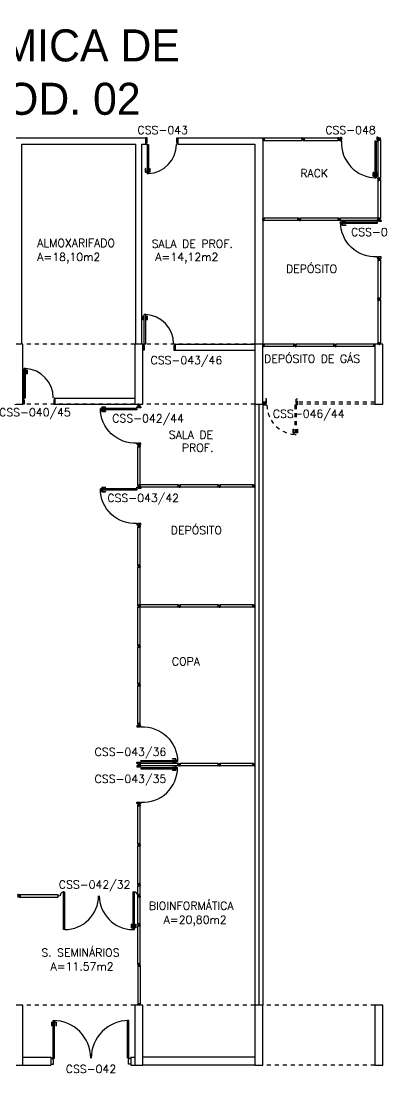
# Model space of a CAD drawing. Extents: x -248 to -11, y 347 to 447.
# Drawn here: x -195.11 to -186.07, y 388.87 to 415.15 of the extents above; entities that cross this region are included whole.
import ezdxf
from ezdxf.enums import TextEntityAlignment as Align

# ---------------------------------------------------------------- set-up
doc = ezdxf.new("R2010")
doc.units = 0
doc.header["$LTSCALE"] = 0.02
doc.header["$MEASUREMENT"] = 0
doc.linetypes.add('HIDDEN2', pattern=[0.1875, 0.125, -0.0625])
doc.layers.get('0').update_dxf_attribs({"linetype": 'CONTINUOUS'})
for name, color, linetype in [('ALV', 2, 'CONTINUOUS'), ('AREA', 2, 'CONTINUOUS'), ('DIV', 2, 'CONTINUOUS'), ('ESQ', 1, 'CONTINUOUS'), ('ESTR', 3, 'CONTINUOUS'), ('PROJ', 1, 'HIDDEN2'), ('TEXTO', 2, 'CONTINUOUS'), ('TEXTO-ENDEREÇO', 2, 'CONTINUOUS'), ('USO', 2, 'CONTINUOUS')]:
    doc.layers.add(name, color=color, linetype=linetype)
doc.styles.add('UNB-100', font='simplex.shx', dxfattribs={"height": 0.2})
doc.styles.add('UNB-100-1', font='simplex.shx', dxfattribs={"height": 0.2})

# ---------------------------------------------------------------- blocks, each defined once
blk = doc.blocks.new('DIVMT-SSS')
for p, q in [((-0.03, 0.008), (-0.03, 0.03)), ((-0.006, 0.03), (-0.03, 0.03)), ((-0.03, 0.008), (-0.02, 0.008)), ((-0.02, -0.008), (-0.02, 0.008)), ((-0.006, 0.02), (-0.006, 0.03)), ((0.006, 0.02), (-0.006, 0.02)), ((-0.005, 0), (0.005, 0)), ((0.005, 0), (-0.005, 0)), ((0, 0.005), (0, -0.005)), ((0, -0.005), (0, 0.005)), ((0.006, 0.03), (0.03, 0.03)), ((0.006, 0.02), (0.006, 0.03)), ((0.03, 0.008), (0.02, 0.008)), ((0.02, -0.008), (0.02, 0.008)), ((0.03, 0.008), (0.03, 0.03)), ((-0.03, -0.008), (-0.03, -0.03)), ((-0.03, -0.008), (-0.02, -0.008)), ((-0.03, -0.03), (-0.03, -0.97)), ((-0.03, -0.03), (-0.009, -0.03)), ((0.03, -0.03), (-0.03, -0.03)), ((-0.03, -0.03), (-0.006, -0.03)), ((-0.009, -0.03), (-0.027, -0.03)), ((-0.006, -0.02), (-0.006, -0.03)), ((-0.006, -0.02), (0.006, -0.02)), ((-0.006, -0.02), (-0.006, -0.03)), ((0.006, -0.02), (-0.006, -0.02)), ((0.005, -0.03), (-0.005, -0.03)), ((0.006, -0.02), (0.006, -0.03)), ((0.006, -0.02), (0.006, -0.03)), ((0.03, -0.03), (0.006, -0.03)), ((0.03, -0.008), (0.02, -0.008)), ((0.03, -0.008), (0.03, -0.03)), ((0.03, -0.03), (0.03, -0.97)), ((0.03, -0.97), (-0.03, -0.97)), ((-0.006, -0.98), (-0.006, -0.97)), ((-0.006, -0.98), (0.006, -0.98)), ((0.006, -1.001), (-0.006, -1.001)), ((0.005, -0.97), (-0.005, -0.97)), ((0, -0.994), (0, -1.007)), ((0, -1.02), (0, -1.021)), ((0.006, -0.98), (0.006, -0.97))]:
    blk.add_line(p, q)
blk = doc.blocks.new('PILAR-SSS')
for points in [[(0.003, -26.452), (0.003, -27.952), (0.203, -27.952), (0.203, -26.452)], [(0.003, -42.962), (0.003, -44.462), (0.203, -44.462), (0.203, -42.962)]]:
    blk.add_lwpolyline(points, close=True)
blk = doc.blocks.new('PTDP-SSS')
for p, q in [((0.055, 1.015), (0.09, 1.015)), ((0.055, 0.075), (0.055, 1.015)), ((0.09, 0.075), (0.09, 1.015)), ((1.91, 0.075), (1.91, 1.015)), ((1.945, 1.015), (1.91, 1.015)), ((1.945, 0.075), (1.945, 1.015)), ((0.05, 0.075), (0, 0.075)), ((0, 0.075), (0, -0.075)), ((0.05, 0.04), (0.05, 0.075)), ((0.06, 0.04), (0.05, 0.04)), ((0.055, 0.075), (0.09, 0.075)), ((0.06, -0.075), (0.06, 0.04)), ((1.945, 0.075), (1.91, 0.075)), ((1.94, -0.075), (1.94, 0.04)), ((1.94, 0.04), (1.95, 0.04)), ((1.95, 0.04), (1.95, 0.075)), ((1.95, 0.075), (2, 0.075)), ((2, 0.075), (2, -0.075)), ((0, -0.075), (0.06, -0.075)), ((2, -0.075), (1.94, -0.075))]:
    blk.add_line(p, q)
for centre, start, end in [((0.055, 0.075), 0, 90), ((1.945, 0.075), 90, 180)]:
    blk.add_arc(centre, 0.94, start, end)
blk = doc.blocks.new('PDVDP-SSS')
for p, q in [((0.112, 0.84), (0.112, -0.1)), ((0.147, 0.84), (0.112, 0.84)), ((0.147, 0.84), (0.147, -0.1)), ((1.853, 0.84), (1.888, 0.84)), ((1.853, 0.84), (1.853, -0.1)), ((1.888, 0.84), (1.888, -0.1)), ((0.009, 0), (-0.009, 0)), ((0, -0.012), (0, 0.01)), ((0.147, -0.1), (0.112, -0.1))]:
    blk.add_line(p, q)
at = {"color": 1}
for centre, radius, start, end in [((0.148, -0.002), 0.843, 0, 90), ((1.853, -0.002), 0.843, 90, 180), ((0.131, 0), 0.101, 180, 270), ((1.87, 0), 0.101, 270, 0)]:
    blk.add_arc(centre, radius, start, end, dxfattribs=at)
blk = doc.blocks.new('DIVINI-SSS')
for p, q in [((-0.02, 0), (-0.02, -0.008)), ((-0.02, 0), (0.001, 0)), ((-0.005, 0), (0.005, 0)), ((0, 0.005), (0, -0.005)), ((0.001, 0), (0.02, 0)), ((-0.03, -0.008), (-0.02, -0.008)), ((-0.03, -0.008), (-0.03, -0.028)), ((-0.03, -0.028), (-0.008, -0.028)), ((-0.03, -0.03), (0.03, -0.03)), ((-0.03, -0.975), (-0.03, -0.03)), ((-0.009, -0.03), (-0.027, -0.03)), ((-0.008, -0.019), (0.008, -0.019)), ((-0.008, -0.019), (-0.008, -0.028)), ((-0.006, -0.021), (-0.006, -0.03)), ((0.006, -0.021), (-0.006, -0.021)), ((-0.006, -0.023), (-0.006, -0.027)), ((-0.004, -0.021), (0.004, -0.021)), ((0.006, -0.021), (0.006, -0.03)), ((0.006, -0.023), (0.006, -0.027)), ((0.008, -0.019), (0.008, -0.028)), ((0.03, -0.028), (0.008, -0.028)), ((0.009, -0.03), (0.027, -0.03)), ((0.02, 0), (0.02, -0.008)), ((0.03, -0.008), (0.02, -0.008)), ((0.03, -0.008), (0.03, -0.028)), ((0.03, -0.975), (0.03, -0.03)), ((-0.03, -0.975), (0.03, -0.975)), ((-0.009, -0.975), (-0.027, -0.975)), ((-0.006, -0.985), (-0.006, -0.975)), ((0.006, -0.985), (-0.006, -0.985)), ((0.006, -1.01), (-0.006, -1.01)), ((0, -0.985), (0, -0.988)), ((0, -1.003), (0, -1.018)), ((0.006, -0.985), (0.006, -0.975)), ((0.03, -0.975), (0.009, -0.975)), ((0.009, -0.975), (0.027, -0.975))]:
    blk.add_line(p, q)
blk = doc.blocks.new('DIV-SSS')
for p, q in [((-0.005, 0), (0.005, 0)), ((0, 0.005), (0, -0.005)), ((-0.03, -0.03), (-0.03, -0.97)), ((0.03, -0.03), (-0.03, -0.03)), ((-0.03, -0.03), (-0.009, -0.03)), ((-0.009, -0.03), (-0.027, -0.03)), ((-0.006, -0.02), (0.006, -0.02)), ((-0.006, -0.02), (-0.006, -0.03)), ((-0.005, -0.022), (0.005, -0.022)), ((-0.005, -0.022), (-0.005, -0.029)), ((0.005, -0.029), (-0.005, -0.029)), ((0.005, -0.03), (-0.005, -0.03)), ((0.005, -0.022), (0.005, -0.029)), ((0.006, -0.02), (0.006, -0.03)), ((0.03, -0.03), (0.03, -0.97)), ((0.03, -0.97), (-0.03, -0.97)), ((0.007, -0.999), (-0.007, -0.999)), ((-0.006, -0.98), (-0.006, -0.97)), ((-0.006, -0.98), (0.006, -0.98)), ((0.005, -0.97), (-0.005, -0.97)), ((0, -0.991), (0, -1.006)), ((0.006, -0.98), (0.006, -0.97))]:
    blk.add_line(p, q)
blk = doc.blocks.new('PDV2E-SSS')
at = {"layer": 'DIV'}
for p, q in [((0.034, 0.925), (0.034, 0.835)), ((0.034, 0.925), (0.074, 0.925)), ((0.044, 0.835), (0.034, 0.835)), ((0.044, 0.915), (0.044, 0.835)), ((0.044, 0.915), (0.074, 0.915)), ((0.076, 0.05), (0.076, 0.965)), ((0.106, 0.965), (0.076, 0.965)), ((0.106, 0.05), (0.106, 0.965)), ((0.148, 0.925), (0.108, 0.925)), ((0.138, 0.915), (0.108, 0.915)), ((0.138, 0.915), (0.138, 0.835)), ((0.138, 0.835), (0.148, 0.835)), ((0.148, 0.925), (0.148, 0.835)), ((0.031, 0.05), (0.031, -0.05)), ((0.051, 0.05), (0.031, 0.05)), ((0.051, 0.02), (0.051, 0.05)), ((0.051, 0.02), (0.061, 0.02)), ((0.061, -0.05), (0.061, 0.02)), ((0.076, 0.05), (0.106, 0.05)), ((0.95, 0.02), (0.94, 0.02)), ((0.94, -0.05), (0.94, 0.02)), ((0.95, 0.02), (0.95, 0.05)), ((0.95, 0.05), (0.97, 0.05)), ((0.97, 0.05), (0.97, 0.035)), ((0.97, 0.035), (0.97, -0.035)), ((0.031, -0.05), (0.061, -0.05)), ((0.97, -0.05), (0.94, -0.05)), ((0.97, -0.035), (0.97, -0.05))]:
    blk.add_line(p, q, dxfattribs=at)
at = {"layer": 'DIV', "color": 1}
blk.add_arc((0.076, 0.1), 0.865, 356.6786, 90, dxfattribs=at)
blk = doc.blocks.new('MTT-SSS')
for p, q in [((-0.008, 0.03), (-0.03, 0.03)), ((-0.03, 0.03), (-0.03, 0.006)), ((-0.0185, 0.006), (-0.03, 0.006)), ((-0.0185, -0.006), (-0.0185, 0.006)), ((-0.008, 0.03), (-0.008, 0.02)), ((-0.008, 0.02), (0.008, 0.02)), ((-0.0051, 0), (0.0051, 0)), ((0, -0.0051), (0, 0.0051)), ((0.008, 0.03), (0.03, 0.03)), ((0.008, 0.03), (0.008, 0.02)), ((0.0205, -0.006), (0.0205, 0.006)), ((0.0205, 0.006), (0.03, 0.006)), ((0.03, 0.006), (0.03, 0.03)), ((-0.03, -0.03), (-0.03, -0.006)), ((-0.0185, -0.006), (-0.03, -0.006)), ((-0.008, -0.03), (-0.03, -0.03)), ((-0.008, -0.02), (0.008, -0.02)), ((-0.008, -0.03), (-0.008, -0.02)), ((0.008, -0.03), (0.008, -0.02)), ((0.008, -0.03), (0.03, -0.03)), ((0.0205, -0.006), (0.03, -0.006)), ((0.03, -0.006), (0.03, -0.03))]:
    blk.add_line(p, q)
blk = doc.blocks.new('PE80-SSS')
for p, q in [((0.075, 0), (-0.075, 0)), ((-0.075, -0.03), (-0.075, 0)), ((0.075, 0), (0.075, -0.02)), ((0.777, 0.01), (0.687, 0.01)), ((0.687, 0), (0.687, 0.01)), ((0.777, 0.01), (0.777, -0.03)), ((0.04, -0.03), (-0.075, -0.03)), ((0.075, -0.02), (0.04, -0.02)), ((0.04, -0.03), (0.04, -0.02)), ((0.085, -0.03), (0.817, -0.03)), ((0.085, -0.03), (0.085, -0.065)), ((0.085, -0.065), (0.817, -0.065)), ((0.767, 0), (0.687, 0)), ((0.767, -0.095), (0.687, -0.095)), ((0.687, -0.095), (0.687, -0.105)), ((0.777, -0.105), (0.687, -0.105)), ((0.767, 0), (0.767, -0.03)), ((0.767, -0.095), (0.767, -0.065)), ((0.777, -0.105), (0.777, -0.065)), ((0.817, -0.065), (0.817, -0.03)), ((0.04, -0.771), (-0.075, -0.771)), ((-0.075, -0.771), (-0.075, -0.801)), ((0.04, -0.771), (0.04, -0.781)), ((0.075, -0.781), (0.04, -0.781)), ((0.075, -0.801), (0.075, -0.781)), ((0.075, -0.801), (-0.075, -0.801)), ((0.075, -0.802), (-0.075, -0.802))]:
    blk.add_line(p, q)
blk.add_arc((0.085, -0.03), 0.731, 270, 357.3429)
blk = doc.blocks.new('MTINI-SSS')
for p, q in [((-0.03, 0.008), (-0.03, 0.028)), ((-0.03, 0.028), (-0.008, 0.028)), ((-0.03, 0.008), (-0.02, 0.008)), ((-0.02, 0), (-0.02, 0.008)), ((-0.001, 0), (-0.02, 0)), ((-0.008, 0.019), (-0.008, 0.028)), ((0.008, 0.019), (-0.008, 0.019)), ((0.005, 0), (-0.005, 0)), ((0.02, 0), (-0.001, 0)), ((0, -0.005), (0, 0.005)), ((0.008, 0.019), (0.008, 0.028)), ((0.03, 0.028), (0.008, 0.028)), ((0.03, 0.008), (0.02, 0.008)), ((0.02, 0), (0.02, 0.008)), ((0.03, 0.008), (0.03, 0.028))]:
    blk.add_line(p, q)
blk = doc.blocks.new('PD80-SSS')
at = {"color": 1}
for p, q in [((-0.777, 0.01), (-0.777, -0.03)), ((-0.777, 0.01), (-0.687, 0.01)), ((-0.687, 0), (-0.687, 0.01)), ((-0.777, -0.105), (-0.777, -0.065)), ((-0.777, -0.105), (-0.687, -0.105)), ((-0.767, 0), (-0.767, -0.03)), ((-0.767, 0), (-0.687, 0)), ((-0.767, -0.095), (-0.767, -0.065)), ((-0.767, -0.095), (-0.687, -0.095)), ((-0.687, -0.095), (-0.687, -0.105))]:
    blk.add_line(p, q, dxfattribs=at)
at = {"color": 2}
for p, q in [((-0.075, 0), (0.075, 0)), ((0.075, -0.03), (0.075, 0)), ((-0.817, -0.065), (-0.817, -0.03)), ((-0.085, -0.03), (-0.817, -0.03)), ((-0.085, -0.065), (-0.817, -0.065)), ((-0.085, -0.03), (-0.085, -0.065)), ((-0.075, 0), (-0.075, -0.02)), ((-0.075, -0.02), (-0.04, -0.02)), ((-0.04, -0.03), (-0.04, -0.02)), ((-0.04, -0.03), (0.075, -0.03)), ((-0.075, -0.781), (-0.04, -0.781)), ((-0.075, -0.801), (-0.075, -0.781)), ((-0.04, -0.771), (0.075, -0.771)), ((-0.04, -0.771), (-0.04, -0.781)), ((0.075, -0.771), (0.075, -0.801)), ((-0.075, -0.801), (0.075, -0.801)), ((-0.075, -0.802), (0.075, -0.802))]:
    blk.add_line(p, q, dxfattribs=at)
at = {"color": 1}
blk.add_arc((-0.085, -0.03), 0.731, 182.6571, 270, dxfattribs=at)

msp = doc.modelspace()

# ---------------------------------------------------------------- linework, layer by layer
at = {"layer": 'ALV'}
for p, q in [((-197.19, 412.229), (-191.991, 412.229)), ((-195.091, 407.077), (-195.091, 412.079)), ((-195.091, 412.079), (-192.241, 412.079)), ((-192.241, 407.077), (-192.241, 412.079)), ((-192.091, 407.077), (-192.091, 412.079)), ((-192.091, 412.079), (-191.991, 412.079)), ((-191.991, 412.079), (-191.991, 412.229)), ((-191.19, 412.229), (-189.066, 412.229)), ((-191.19, 412.079), (-191.19, 412.229)), ((-191.19, 412.079), (-189.266, 412.079)), ((-189.266, 412.079), (-189.266, 407.068)), ((-189.066, 412.229), (-189.066, 407.068)), ((-191.263, 407.077), (-189.266, 407.077)), ((-191.263, 406.927), (-191.263, 407.077)), ((-191.263, 406.927), (-189.266, 406.927)), ((-194.263, 405.727), (-192.266, 405.727)), ((-194.263, 405.577), (-194.263, 405.727)), ((-194.263, 405.577), (-192.266, 405.577)), ((-195.066, 389.267), (-194.366, 389.267)), ((-194.366, 389.267), (-194.366, 389.067)), ((-192.366, 389.267), (-192.366, 389.067)), ((-192.366, 389.267), (-192.266, 389.267)), ((-189.266, 389.267), (-192.066, 389.267)), ((-195.066, 389.067), (-194.366, 389.067)), ((-192.366, 389.067), (-192.266, 389.067)), ((-189.266, 389.067), (-192.066, 389.067))]:
    msp.add_line(p, q, dxfattribs=at)
at = {"layer": 'DIV'}
for p, q in [((-188.075, 412.229), (-188.097, 412.229)), ((-188.097, 412.205), (-188.097, 412.229)), ((-188.088, 412.205), (-188.097, 412.205)), ((-188.088, 412.193), (-188.097, 412.193)), ((-188.097, 412.193), (-188.097, 412.169)), ((-188.075, 412.169), (-188.097, 412.169)), ((-188.088, 412.205), (-188.088, 412.193)), ((-188.075, 412.229), (-188.075, 412.219)), ((-188.059, 412.219), (-188.075, 412.219)), ((-188.059, 412.179), (-188.075, 412.179)), ((-188.075, 412.169), (-188.075, 412.179)), ((-188.062, 412.199), (-188.072, 412.199)), ((-188.072, 412.199), (-188.062, 412.199)), ((-188.067, 412.205), (-188.067, 412.194)), ((-188.067, 412.194), (-188.067, 412.205)), ((-188.059, 412.229), (-188.059, 412.219)), ((-188.059, 412.229), (-188.037, 412.229)), ((-188.059, 412.169), (-188.059, 412.179)), ((-188.059, 412.169), (-188.037, 412.169)), ((-188.047, 412.205), (-188.047, 412.193)), ((-188.047, 412.205), (-188.037, 412.205)), ((-188.047, 412.193), (-188.047, 412.205)), ((-188.047, 412.205), (-188.037, 412.205)), ((-188.047, 412.193), (-188.037, 412.193)), ((-188.047, 412.193), (-188.037, 412.193)), ((-188.037, 412.229), (-188.037, 412.205)), ((-188.037, 412.229), (-188.037, 412.169)), ((-188.037, 412.229), (-187.191, 412.229)), ((-188.037, 412.204), (-188.037, 412.194)), ((-188.037, 412.169), (-188.037, 412.193)), ((-188.037, 412.19), (-188.037, 412.172)), ((-188.037, 412.169), (-188.037, 412.19)), ((-188.037, 412.169), (-187.191, 412.169)), ((-187.191, 412.229), (-187.191, 412.169)), ((-187.169, 412.229), (-187.191, 412.229)), ((-187.191, 412.205), (-187.191, 412.229)), ((-187.182, 412.205), (-187.191, 412.205)), ((-187.182, 412.205), (-187.191, 412.205)), ((-187.191, 412.204), (-187.191, 412.194)), ((-187.182, 412.193), (-187.191, 412.193)), ((-187.182, 412.193), (-187.191, 412.193)), ((-187.191, 412.193), (-187.191, 412.169)), ((-187.169, 412.169), (-187.191, 412.169)), ((-187.182, 412.193), (-187.182, 412.205)), ((-187.182, 412.205), (-187.182, 412.193)), ((-187.169, 412.229), (-187.169, 412.219)), ((-187.153, 412.219), (-187.169, 412.219)), ((-187.153, 412.179), (-187.169, 412.179)), ((-187.169, 412.169), (-187.169, 412.179)), ((-187.167, 412.199), (-187.154, 412.199)), ((-187.156, 412.199), (-187.166, 412.199)), ((-187.166, 412.199), (-187.156, 412.199)), ((-187.161, 412.205), (-187.161, 412.194)), ((-187.161, 412.194), (-187.161, 412.205)), ((-187.16, 412.206), (-187.16, 412.193)), ((-187.153, 412.229), (-187.153, 412.219)), ((-187.153, 412.229), (-187.131, 412.229)), ((-187.153, 412.169), (-187.153, 412.179)), ((-187.153, 412.169), (-187.131, 412.169)), ((-187.141, 412.205), (-187.141, 412.193)), ((-187.141, 412.205), (-187.131, 412.205)), ((-187.141, 412.193), (-187.141, 412.205)), ((-187.141, 412.205), (-187.131, 412.205)), ((-187.141, 412.199), (-187.14, 412.199)), ((-187.141, 412.193), (-187.131, 412.193)), ((-187.141, 412.193), (-187.131, 412.193)), ((-187.131, 412.229), (-187.131, 412.205)), ((-187.131, 412.229), (-187.131, 412.169)), ((-187.131, 412.204), (-187.131, 412.194)), ((-187.131, 412.169), (-187.131, 412.193)), ((-187.131, 412.19), (-187.131, 412.172)), ((-187.131, 412.169), (-187.131, 412.19)), ((-186.191, 412.229), (-186.191, 412.169)), ((-186.182, 412.205), (-186.191, 412.205)), ((-186.191, 412.204), (-186.191, 412.194)), ((-186.182, 412.193), (-186.191, 412.193)), ((-186.182, 412.193), (-186.182, 412.205)), ((-186.168, 412.199), (-186.154, 412.199)), ((-186.161, 412.206), (-186.161, 412.193)), ((-186.142, 412.199), (-186.141, 412.199)), ((-189.061, 410.199), (-189.072, 410.199)), ((-189.072, 410.199), (-189.061, 410.199)), ((-189.066, 410.205), (-189.066, 410.194)), ((-189.046, 410.205), (-189.046, 410.193)), ((-189.046, 410.205), (-189.036, 410.205)), ((-188.191, 410.229), (-189.036, 410.229)), ((-189.036, 410.169), (-189.036, 410.229)), ((-189.036, 410.194), (-189.036, 410.204)), ((-188.191, 410.229), (-188.191, 410.208)), ((-188.191, 410.169), (-188.191, 410.229)), ((-188.191, 410.205), (-188.191, 410.229)), ((-188.169, 410.229), (-188.191, 410.229)), ((-188.191, 410.208), (-188.191, 410.226)), ((-188.181, 410.205), (-188.191, 410.205)), ((-188.181, 410.205), (-188.191, 410.205)), ((-188.191, 410.194), (-188.191, 410.204)), ((-188.181, 410.205), (-188.181, 410.193)), ((-188.181, 410.205), (-188.181, 410.193)), ((-188.169, 410.229), (-188.169, 410.219)), ((-188.153, 410.219), (-188.169, 410.219)), ((-188.156, 410.199), (-188.166, 410.199)), ((-188.156, 410.199), (-188.166, 410.199)), ((-188.161, 410.205), (-188.161, 410.194)), ((-188.161, 410.205), (-188.161, 410.194)), ((-188.153, 410.229), (-188.153, 410.219)), ((-188.153, 410.229), (-188.131, 410.229)), ((-188.142, 410.205), (-188.131, 410.205)), ((-188.142, 410.205), (-188.142, 410.193)), ((-188.131, 410.229), (-188.131, 410.205)), ((-186.155, 410.229), (-186.131, 410.229)), ((-186.141, 410.191), (-186.141, 410.207)), ((-186.131, 410.207), (-186.141, 410.207)), ((-186.131, 410.207), (-186.131, 410.229)), ((-189.046, 410.193), (-189.036, 410.193)), ((-188.191, 410.169), (-189.036, 410.169)), ((-188.181, 410.193), (-188.191, 410.193)), ((-188.191, 410.193), (-188.191, 410.169)), ((-188.181, 410.193), (-188.191, 410.193)), ((-188.191, 410.19), (-188.191, 410.172)), ((-188.169, 410.169), (-188.191, 410.169)), ((-188.169, 410.169), (-188.169, 410.179)), ((-188.153, 410.179), (-188.169, 410.179)), ((-188.153, 410.169), (-188.153, 410.179)), ((-188.153, 410.169), (-188.131, 410.169)), ((-188.142, 410.193), (-188.131, 410.193)), ((-188.131, 410.169), (-188.131, 410.193)), ((-186.131, 410.169), (-186.191, 410.169)), ((-186.131, 410.169), (-186.155, 410.169)), ((-186.131, 410.191), (-186.141, 410.191)), ((-186.131, 410.191), (-186.131, 410.169)), ((-186.167, 408.229), (-186.191, 408.229)), ((-186.191, 408.207), (-186.191, 408.229)), ((-186.191, 408.207), (-186.181, 408.207)), ((-186.191, 408.191), (-186.181, 408.191)), ((-186.191, 408.191), (-186.191, 408.169)), ((-186.191, 408.169), (-186.191, 407.108)), ((-186.191, 408.169), (-186.167, 408.169)), ((-186.131, 408.169), (-186.191, 408.169)), ((-186.191, 408.169), (-186.17, 408.169)), ((-186.17, 408.169), (-186.188, 408.169)), ((-186.181, 408.191), (-186.181, 408.207)), ((-186.167, 408.22), (-186.167, 408.229)), ((-186.155, 408.22), (-186.167, 408.22)), ((-186.155, 408.179), (-186.167, 408.179)), ((-186.167, 408.179), (-186.167, 408.169)), ((-186.167, 408.179), (-186.155, 408.179)), ((-186.167, 408.179), (-186.167, 408.169)), ((-186.156, 408.199), (-186.166, 408.199)), ((-186.166, 408.199), (-186.156, 408.199)), ((-186.156, 408.169), (-186.166, 408.169)), ((-186.161, 408.194), (-186.161, 408.205)), ((-186.161, 408.205), (-186.161, 408.194)), ((-186.155, 408.22), (-186.155, 408.229)), ((-186.155, 408.229), (-186.131, 408.229)), ((-186.155, 408.179), (-186.155, 408.169)), ((-186.155, 408.179), (-186.155, 408.169)), ((-186.131, 408.169), (-186.155, 408.169)), ((-186.141, 408.191), (-186.141, 408.207)), ((-186.131, 408.207), (-186.141, 408.207)), ((-186.131, 408.191), (-186.141, 408.191)), ((-186.131, 408.207), (-186.131, 408.229)), ((-186.131, 408.191), (-186.131, 408.169)), ((-186.131, 408.169), (-186.131, 407.108)), ((-189.072, 407.047), (-189.061, 407.047)), ((-189.061, 407.047), (-189.072, 407.047)), ((-189.066, 407.052), (-189.066, 407.042)), ((-189.046, 407.053), (-189.036, 407.053)), ((-189.046, 407.053), (-189.046, 407.041)), ((-189.046, 407.041), (-189.036, 407.041)), ((-189.036, 407.017), (-189.036, 407.077)), ((-188.297, 407.077), (-189.036, 407.077)), ((-189.036, 407.042), (-189.036, 407.052)), ((-188.275, 407.077), (-188.297, 407.077)), ((-188.297, 407.053), (-188.297, 407.077)), ((-188.297, 407.017), (-188.297, 407.077)), ((-188.297, 407.077), (-188.297, 407.056)), ((-188.297, 407.056), (-188.297, 407.074)), ((-188.287, 407.053), (-188.297, 407.053)), ((-188.287, 407.053), (-188.297, 407.053)), ((-188.297, 407.042), (-188.297, 407.052)), ((-188.287, 407.041), (-188.297, 407.041)), ((-188.297, 407.041), (-188.297, 407.017)), ((-188.287, 407.041), (-188.297, 407.041)), ((-188.287, 407.053), (-188.287, 407.041)), ((-188.287, 407.053), (-188.287, 407.041)), ((-188.275, 407.077), (-188.275, 407.067)), ((-188.259, 407.067), (-188.275, 407.067)), ((-188.261, 407.047), (-188.272, 407.047)), ((-188.261, 407.047), (-188.272, 407.047)), ((-188.267, 407.052), (-188.267, 407.042)), ((-188.267, 407.052), (-188.267, 407.042)), ((-188.259, 407.077), (-188.237, 407.077)), ((-188.259, 407.077), (-188.259, 407.067)), ((-188.248, 407.053), (-188.248, 407.041)), ((-188.248, 407.053), (-188.237, 407.053)), ((-188.248, 407.041), (-188.237, 407.041)), ((-188.237, 407.077), (-188.237, 407.053)), ((-188.237, 407.017), (-188.237, 407.041)), ((-186.131, 407.108), (-186.191, 407.108)), ((-186.167, 407.099), (-186.167, 407.108)), ((-186.167, 407.099), (-186.155, 407.099)), ((-186.154, 407.077), (-186.167, 407.077)), ((-186.156, 407.108), (-186.166, 407.108)), ((-186.161, 407.084), (-186.161, 407.071)), ((-186.161, 407.058), (-186.161, 407.057)), ((-186.155, 407.099), (-186.155, 407.108)), ((-188.297, 407.017), (-189.036, 407.017)), ((-188.297, 407.038), (-188.297, 407.02)), ((-188.275, 407.017), (-188.297, 407.017)), ((-188.259, 407.027), (-188.275, 407.027)), ((-188.275, 407.017), (-188.275, 407.027)), ((-188.259, 407.017), (-188.259, 407.027)), ((-188.259, 407.017), (-188.237, 407.017)), ((-192.196, 405.555), (-192.196, 405.577)), ((-192.172, 405.577), (-192.196, 405.577)), ((-192.196, 405.555), (-192.186, 405.555)), ((-192.196, 405.539), (-192.196, 405.517)), ((-192.196, 405.539), (-192.186, 405.539)), ((-192.196, 405.517), (-192.172, 405.517)), ((-192.196, 405.517), (-192.136, 405.517)), ((-192.186, 405.539), (-192.186, 405.555)), ((-192.173, 405.548), (-192.16, 405.548)), ((-192.172, 405.568), (-192.172, 405.577)), ((-192.172, 405.568), (-192.172, 405.577)), ((-192.16, 405.568), (-192.172, 405.568)), ((-192.172, 405.568), (-192.16, 405.568)), ((-192.172, 405.547), (-192.161, 405.547)), ((-192.16, 405.527), (-192.172, 405.527)), ((-192.172, 405.527), (-192.16, 405.527)), ((-192.172, 405.527), (-192.172, 405.517)), ((-192.172, 405.527), (-192.172, 405.517)), ((-192.16, 405.527), (-192.172, 405.527)), ((-192.172, 405.527), (-192.172, 405.517)), ((-192.171, 405.517), (-192.161, 405.517)), ((-192.166, 405.567), (-192.166, 405.568)), ((-192.166, 405.541), (-192.166, 405.555)), ((-192.166, 405.542), (-192.166, 405.553)), ((-192.166, 405.528), (-192.166, 405.527)), ((-192.16, 405.568), (-192.16, 405.577)), ((-192.16, 405.577), (-192.136, 405.577)), ((-192.16, 405.568), (-192.16, 405.577)), ((-192.16, 405.527), (-192.16, 405.517)), ((-192.16, 405.527), (-192.16, 405.517)), ((-192.16, 405.527), (-192.16, 405.517)), ((-192.136, 405.517), (-192.16, 405.517)), ((-192.136, 405.517), (-192.157, 405.517)), ((-192.157, 405.517), (-192.139, 405.517)), ((-192.136, 405.555), (-192.146, 405.555)), ((-192.146, 405.539), (-192.146, 405.555)), ((-192.136, 405.539), (-192.146, 405.539)), ((-192.136, 405.555), (-192.136, 405.577)), ((-192.136, 405.539), (-192.136, 405.517)), ((-189.066, 405.605), (-189.066, 405.627)), ((-189.042, 405.627), (-189.066, 405.627)), ((-189.066, 405.605), (-189.056, 405.605)), ((-189.066, 405.589), (-189.066, 405.567)), ((-189.066, 405.589), (-189.056, 405.589)), ((-189.066, 405.567), (-189.006, 405.567)), ((-189.056, 405.589), (-189.056, 405.605)), ((-189.043, 405.598), (-189.03, 405.598)), ((-189.042, 405.618), (-189.042, 405.627)), ((-189.042, 405.618), (-189.042, 405.627)), ((-189.03, 405.618), (-189.042, 405.618)), ((-189.042, 405.618), (-189.03, 405.618)), ((-189.042, 405.597), (-189.031, 405.597)), ((-189.03, 405.577), (-189.042, 405.577)), ((-189.042, 405.577), (-189.03, 405.577)), ((-189.042, 405.577), (-189.042, 405.567)), ((-189.042, 405.577), (-189.042, 405.567)), ((-189.03, 405.577), (-189.042, 405.577)), ((-189.042, 405.577), (-189.042, 405.567)), ((-189.036, 405.617), (-189.036, 405.618)), ((-189.036, 405.591), (-189.036, 405.605)), ((-189.036, 405.592), (-189.036, 405.603)), ((-189.036, 405.578), (-189.036, 405.577)), ((-189.03, 405.618), (-189.03, 405.627)), ((-189.03, 405.627), (-189.006, 405.627)), ((-189.03, 405.618), (-189.03, 405.627)), ((-189.03, 405.577), (-189.03, 405.567)), ((-189.03, 405.577), (-189.03, 405.567)), ((-189.03, 405.577), (-189.03, 405.567)), ((-189.006, 405.605), (-189.016, 405.605)), ((-189.016, 405.589), (-189.016, 405.605)), ((-189.006, 405.589), (-189.016, 405.589)), ((-189.006, 405.605), (-189.006, 405.627)), ((-189.006, 405.589), (-189.006, 405.567)), ((-192.196, 404.578), (-192.172, 404.578)), ((-192.196, 404.556), (-192.196, 404.578)), ((-192.196, 404.578), (-192.136, 404.578)), ((-192.196, 404.556), (-192.186, 404.556)), ((-192.196, 404.54), (-192.186, 404.54)), ((-192.196, 404.54), (-192.196, 404.518)), ((-192.172, 404.518), (-192.196, 404.518)), ((-192.196, 403.566), (-192.196, 404.518)), ((-192.196, 404.518), (-192.136, 404.518)), ((-192.186, 404.556), (-192.186, 404.54)), ((-192.173, 404.549), (-192.16, 404.549)), ((-192.172, 404.569), (-192.172, 404.578)), ((-192.172, 404.569), (-192.172, 404.578)), ((-192.172, 404.569), (-192.16, 404.569)), ((-192.16, 404.569), (-192.172, 404.569)), ((-192.172, 404.548), (-192.161, 404.548)), ((-192.161, 404.548), (-192.172, 404.548)), ((-192.172, 404.528), (-192.16, 404.528)), ((-192.172, 404.528), (-192.172, 404.518)), ((-192.172, 404.528), (-192.172, 404.518)), ((-192.16, 404.528), (-192.172, 404.528)), ((-192.171, 404.578), (-192.161, 404.578)), ((-192.171, 404.518), (-192.161, 404.518)), ((-192.166, 404.568), (-192.166, 404.569)), ((-192.166, 404.542), (-192.166, 404.555)), ((-192.166, 404.553), (-192.166, 404.543)), ((-192.166, 404.543), (-192.166, 404.553)), ((-192.16, 404.569), (-192.16, 404.578)), ((-192.136, 404.578), (-192.16, 404.578)), ((-192.16, 404.569), (-192.16, 404.578)), ((-192.16, 404.528), (-192.16, 404.518)), ((-192.16, 404.528), (-192.16, 404.518)), ((-192.16, 404.518), (-192.136, 404.518)), ((-192.157, 404.578), (-192.139, 404.578)), ((-192.136, 404.578), (-192.157, 404.578)), ((-192.136, 404.556), (-192.146, 404.556)), ((-192.146, 404.556), (-192.146, 404.54)), ((-192.136, 404.54), (-192.146, 404.54)), ((-192.136, 404.556), (-192.136, 404.578)), ((-192.136, 404.54), (-192.136, 404.518)), ((-192.136, 403.566), (-192.136, 404.518)), ((-192.196, 403.566), (-192.136, 403.566)), ((-192.196, 403.544), (-192.196, 403.566)), ((-192.196, 403.566), (-192.172, 403.566)), ((-192.196, 403.544), (-192.186, 403.544)), ((-192.196, 403.528), (-192.196, 403.506)), ((-192.196, 403.528), (-192.186, 403.528)), ((-192.186, 403.544), (-192.186, 403.528)), ((-192.172, 403.557), (-192.172, 403.566)), ((-192.172, 403.557), (-192.172, 403.566)), ((-192.16, 403.557), (-192.172, 403.557)), ((-192.172, 403.557), (-192.16, 403.557)), ((-192.161, 403.536), (-192.172, 403.536)), ((-192.172, 403.536), (-192.161, 403.536)), ((-192.172, 403.516), (-192.172, 403.506)), ((-192.172, 403.516), (-192.16, 403.516)), ((-192.171, 403.566), (-192.161, 403.566)), ((-192.166, 403.531), (-192.166, 403.542)), ((-192.166, 403.542), (-192.166, 403.531)), ((-192.16, 403.557), (-192.16, 403.566)), ((-192.136, 403.566), (-192.16, 403.566)), ((-192.16, 403.557), (-192.16, 403.566)), ((-192.16, 403.516), (-192.16, 403.506)), ((-192.136, 403.566), (-192.157, 403.566)), ((-192.157, 403.566), (-192.139, 403.566)), ((-192.146, 403.544), (-192.146, 403.528)), ((-192.136, 403.544), (-192.146, 403.544)), ((-192.136, 403.528), (-192.146, 403.528)), ((-192.136, 403.544), (-192.136, 403.566)), ((-192.136, 403.528), (-192.136, 403.506)), ((-190.185, 403.536), (-190.187, 403.536)), ((-190.159, 403.536), (-190.173, 403.536)), ((-190.166, 403.543), (-190.166, 403.53)), ((-190.145, 403.542), (-190.136, 403.542)), ((-190.145, 403.53), (-190.145, 403.542)), ((-190.145, 403.53), (-190.136, 403.53)), ((-189.326, 403.566), (-190.136, 403.566)), ((-190.136, 403.566), (-190.136, 403.506)), ((-190.136, 403.541), (-190.136, 403.531)), ((-189.326, 403.506), (-190.136, 403.506)), ((-189.326, 403.566), (-189.326, 403.542)), ((-189.304, 403.566), (-189.326, 403.566)), ((-189.326, 403.566), (-189.326, 403.506)), ((-189.317, 403.542), (-189.326, 403.542)), ((-189.317, 403.542), (-189.326, 403.542)), ((-189.326, 403.541), (-189.326, 403.531)), ((-189.317, 403.53), (-189.326, 403.53)), ((-189.326, 403.506), (-189.326, 403.53)), ((-189.317, 403.53), (-189.326, 403.53)), ((-189.326, 403.527), (-189.326, 403.509)), ((-189.326, 403.506), (-189.326, 403.527)), ((-189.304, 403.506), (-189.326, 403.506)), ((-189.317, 403.542), (-189.317, 403.53)), ((-189.317, 403.53), (-189.317, 403.542)), ((-189.304, 403.566), (-189.304, 403.556)), ((-189.304, 403.556), (-189.288, 403.556)), ((-189.304, 403.506), (-189.304, 403.516)), ((-189.304, 403.516), (-189.288, 403.516)), ((-189.302, 403.536), (-189.291, 403.536)), ((-189.291, 403.536), (-189.302, 403.536)), ((-189.296, 403.542), (-189.296, 403.531)), ((-189.296, 403.531), (-189.296, 403.542)), ((-189.288, 403.566), (-189.288, 403.556)), ((-189.288, 403.566), (-189.266, 403.566)), ((-189.288, 403.506), (-189.288, 403.516)), ((-189.288, 403.506), (-189.266, 403.506)), ((-189.276, 403.542), (-189.276, 403.53)), ((-189.276, 403.542), (-189.266, 403.542)), ((-189.276, 403.53), (-189.266, 403.53)), ((-189.266, 403.542), (-189.266, 403.566)), ((-189.266, 403.53), (-189.266, 403.506)), ((-192.196, 402.566), (-192.172, 402.566)), ((-192.196, 402.544), (-192.196, 402.566)), ((-192.196, 402.566), (-192.136, 402.566)), ((-192.196, 402.544), (-192.186, 402.544)), ((-192.196, 402.528), (-192.186, 402.528)), ((-192.196, 402.528), (-192.196, 402.506)), ((-192.172, 402.506), (-192.196, 402.506)), ((-192.186, 402.544), (-192.186, 402.528)), ((-192.172, 402.557), (-192.172, 402.566)), ((-192.172, 402.557), (-192.172, 402.566)), ((-192.172, 402.557), (-192.16, 402.557)), ((-192.16, 402.557), (-192.172, 402.557)), ((-192.172, 402.536), (-192.161, 402.536)), ((-192.161, 402.536), (-192.172, 402.536)), ((-192.172, 402.516), (-192.16, 402.516)), ((-192.172, 402.516), (-192.172, 402.506)), ((-192.171, 402.566), (-192.161, 402.566)), ((-192.166, 402.542), (-192.166, 402.531)), ((-192.166, 402.531), (-192.166, 402.542)), ((-192.16, 402.557), (-192.16, 402.566)), ((-192.136, 402.566), (-192.16, 402.566)), ((-192.16, 402.557), (-192.16, 402.566)), ((-192.16, 402.516), (-192.16, 402.506)), ((-192.16, 402.506), (-192.136, 402.506)), ((-192.157, 402.566), (-192.139, 402.566)), ((-192.136, 402.566), (-192.157, 402.566)), ((-192.136, 402.544), (-192.146, 402.544)), ((-192.146, 402.544), (-192.146, 402.528)), ((-192.136, 402.528), (-192.146, 402.528)), ((-192.136, 402.544), (-192.136, 402.566)), ((-192.136, 402.528), (-192.136, 402.506)), ((-192.196, 400.566), (-192.172, 400.566)), ((-192.196, 400.544), (-192.196, 400.566)), ((-192.196, 400.566), (-192.136, 400.566)), ((-192.196, 400.544), (-192.186, 400.544)), ((-192.196, 400.528), (-192.186, 400.528)), ((-192.196, 400.528), (-192.196, 400.506)), ((-192.172, 400.506), (-192.196, 400.506)), ((-192.186, 400.544), (-192.186, 400.528)), ((-192.172, 400.557), (-192.172, 400.566)), ((-192.172, 400.557), (-192.172, 400.566)), ((-192.172, 400.557), (-192.16, 400.557)), ((-192.16, 400.557), (-192.172, 400.557)), ((-192.172, 400.536), (-192.161, 400.536)), ((-192.161, 400.536), (-192.172, 400.536)), ((-192.172, 400.516), (-192.16, 400.516)), ((-192.172, 400.516), (-192.172, 400.506)), ((-192.171, 400.566), (-192.161, 400.566)), ((-192.166, 400.542), (-192.166, 400.531)), ((-192.166, 400.531), (-192.166, 400.542)), ((-192.16, 400.557), (-192.16, 400.566)), ((-192.136, 400.566), (-192.16, 400.566)), ((-192.16, 400.557), (-192.16, 400.566)), ((-192.16, 400.516), (-192.16, 400.506)), ((-192.16, 400.506), (-192.136, 400.506)), ((-192.157, 400.566), (-192.139, 400.566)), ((-192.136, 400.566), (-192.157, 400.566)), ((-192.136, 400.544), (-192.146, 400.544)), ((-192.146, 400.544), (-192.146, 400.528)), ((-192.136, 400.528), (-192.146, 400.528)), ((-192.136, 400.544), (-192.136, 400.566)), ((-192.136, 400.528), (-192.136, 400.506)), ((-190.185, 400.536), (-190.187, 400.536)), ((-190.159, 400.536), (-190.173, 400.536)), ((-190.166, 400.543), (-190.166, 400.53)), ((-190.145, 400.53), (-190.145, 400.542)), ((-190.145, 400.542), (-190.136, 400.542)), ((-190.145, 400.53), (-190.136, 400.53)), ((-189.326, 400.566), (-190.136, 400.566)), ((-190.136, 400.566), (-190.136, 400.506)), ((-190.136, 400.541), (-190.136, 400.531)), ((-189.326, 400.506), (-190.136, 400.506)), ((-189.326, 400.566), (-189.326, 400.506)), ((-189.304, 400.566), (-189.326, 400.566)), ((-189.326, 400.566), (-189.326, 400.542)), ((-189.317, 400.542), (-189.326, 400.542)), ((-189.317, 400.542), (-189.326, 400.542)), ((-189.326, 400.541), (-189.326, 400.531)), ((-189.317, 400.53), (-189.326, 400.53)), ((-189.326, 400.506), (-189.326, 400.53)), ((-189.317, 400.53), (-189.326, 400.53)), ((-189.326, 400.506), (-189.326, 400.527)), ((-189.326, 400.527), (-189.326, 400.509)), ((-189.304, 400.506), (-189.326, 400.506)), ((-189.317, 400.53), (-189.317, 400.542)), ((-189.317, 400.542), (-189.317, 400.53)), ((-189.304, 400.566), (-189.304, 400.556)), ((-189.304, 400.556), (-189.288, 400.556)), ((-189.304, 400.516), (-189.288, 400.516)), ((-189.304, 400.506), (-189.304, 400.516)), ((-189.291, 400.536), (-189.302, 400.536)), ((-189.302, 400.536), (-189.291, 400.536)), ((-189.296, 400.531), (-189.296, 400.542)), ((-189.296, 400.542), (-189.296, 400.531)), ((-189.288, 400.566), (-189.266, 400.566)), ((-189.288, 400.566), (-189.288, 400.556)), ((-189.288, 400.506), (-189.288, 400.516)), ((-189.288, 400.506), (-189.266, 400.506)), ((-189.276, 400.542), (-189.266, 400.542)), ((-189.276, 400.542), (-189.276, 400.53)), ((-189.276, 400.53), (-189.266, 400.53)), ((-189.266, 400.542), (-189.266, 400.566)), ((-189.266, 400.53), (-189.266, 400.506)), ((-192.196, 399.506), (-192.136, 399.506)), ((-192.196, 398.607), (-192.196, 399.506)), ((-192.173, 399.537), (-192.16, 399.537)), ((-192.16, 399.516), (-192.172, 399.516)), ((-192.172, 399.516), (-192.172, 399.506)), ((-192.171, 399.506), (-192.161, 399.506)), ((-192.166, 399.556), (-192.166, 399.557)), ((-192.166, 399.53), (-192.166, 399.544)), ((-192.16, 399.516), (-192.16, 399.506)), ((-192.136, 398.607), (-192.136, 399.506)), ((-192.196, 398.607), (-192.172, 398.607)), ((-192.196, 398.585), (-192.196, 398.607)), ((-192.196, 398.607), (-192.136, 398.607)), ((-192.196, 398.585), (-192.186, 398.585)), ((-192.196, 398.569), (-192.186, 398.569)), ((-192.196, 398.569), (-192.196, 398.547)), ((-192.172, 398.547), (-192.196, 398.547)), ((-192.186, 398.585), (-192.186, 398.569)), ((-192.172, 398.598), (-192.172, 398.607)), ((-192.172, 398.598), (-192.172, 398.607)), ((-192.172, 398.598), (-192.16, 398.598)), ((-192.16, 398.598), (-192.172, 398.598)), ((-192.172, 398.577), (-192.161, 398.577)), ((-192.161, 398.577), (-192.172, 398.577)), ((-192.172, 398.557), (-192.16, 398.557)), ((-192.172, 398.557), (-192.172, 398.547)), ((-192.171, 398.607), (-192.161, 398.607)), ((-192.166, 398.583), (-192.166, 398.572)), ((-192.166, 398.572), (-192.166, 398.583)), ((-192.16, 398.598), (-192.16, 398.607)), ((-192.136, 398.607), (-192.16, 398.607)), ((-192.16, 398.598), (-192.16, 398.607)), ((-192.16, 398.557), (-192.16, 398.547)), ((-192.16, 398.547), (-192.136, 398.547)), ((-192.157, 398.607), (-192.139, 398.607)), ((-192.136, 398.607), (-192.157, 398.607)), ((-192.136, 398.585), (-192.146, 398.585)), ((-192.146, 398.585), (-192.146, 398.569)), ((-192.136, 398.569), (-192.146, 398.569)), ((-192.136, 398.585), (-192.136, 398.607)), ((-192.136, 398.569), (-192.136, 398.547)), ((-192.196, 396.607), (-192.172, 396.607)), ((-192.196, 396.585), (-192.196, 396.607)), ((-192.196, 396.607), (-192.136, 396.607)), ((-192.196, 396.585), (-192.186, 396.585)), ((-192.196, 396.569), (-192.186, 396.569)), ((-192.196, 396.569), (-192.196, 396.547)), ((-192.172, 396.547), (-192.196, 396.547)), ((-192.186, 396.585), (-192.186, 396.569)), ((-192.172, 396.598), (-192.172, 396.607)), ((-192.172, 396.598), (-192.172, 396.607)), ((-192.172, 396.598), (-192.16, 396.598)), ((-192.16, 396.598), (-192.172, 396.598)), ((-192.172, 396.577), (-192.161, 396.577)), ((-192.161, 396.577), (-192.172, 396.577)), ((-192.172, 396.557), (-192.16, 396.557)), ((-192.172, 396.557), (-192.172, 396.547)), ((-192.171, 396.607), (-192.161, 396.607)), ((-192.166, 396.583), (-192.166, 396.572)), ((-192.166, 396.572), (-192.166, 396.583)), ((-192.16, 396.598), (-192.16, 396.607)), ((-192.136, 396.607), (-192.16, 396.607)), ((-192.16, 396.598), (-192.16, 396.607)), ((-192.16, 396.557), (-192.16, 396.547)), ((-192.16, 396.547), (-192.136, 396.547)), ((-192.157, 396.607), (-192.139, 396.607)), ((-192.136, 396.607), (-192.157, 396.607)), ((-192.136, 396.585), (-192.146, 396.585)), ((-192.146, 396.585), (-192.146, 396.569)), ((-192.136, 396.569), (-192.146, 396.569)), ((-192.136, 396.585), (-192.136, 396.607)), ((-192.136, 396.569), (-192.136, 396.547)), ((-190.185, 396.577), (-190.187, 396.577)), ((-190.159, 396.577), (-190.173, 396.577)), ((-190.166, 396.584), (-190.166, 396.571)), ((-190.145, 396.571), (-190.145, 396.583)), ((-190.145, 396.583), (-190.136, 396.583)), ((-190.145, 396.571), (-190.136, 396.571)), ((-189.326, 396.607), (-190.136, 396.607)), ((-190.136, 396.607), (-190.136, 396.547)), ((-190.136, 396.582), (-190.136, 396.572)), ((-189.326, 396.547), (-190.136, 396.547)), ((-189.326, 396.607), (-189.326, 396.547)), ((-189.304, 396.607), (-189.326, 396.607)), ((-189.326, 396.607), (-189.326, 396.583)), ((-189.317, 396.583), (-189.326, 396.583)), ((-189.317, 396.583), (-189.326, 396.583)), ((-189.326, 396.582), (-189.326, 396.572)), ((-189.317, 396.571), (-189.326, 396.571)), ((-189.326, 396.547), (-189.326, 396.571)), ((-189.317, 396.571), (-189.326, 396.571)), ((-189.326, 396.547), (-189.326, 396.568)), ((-189.326, 396.568), (-189.326, 396.55)), ((-189.304, 396.547), (-189.326, 396.547)), ((-189.317, 396.571), (-189.317, 396.583)), ((-189.317, 396.583), (-189.317, 396.571)), ((-189.304, 396.607), (-189.304, 396.597)), ((-189.304, 396.597), (-189.288, 396.597)), ((-189.304, 396.557), (-189.288, 396.557)), ((-189.304, 396.547), (-189.304, 396.557)), ((-189.291, 396.577), (-189.302, 396.577)), ((-189.302, 396.577), (-189.291, 396.577)), ((-189.296, 396.572), (-189.296, 396.583)), ((-189.296, 396.583), (-189.296, 396.572)), ((-189.288, 396.607), (-189.266, 396.607)), ((-189.288, 396.607), (-189.288, 396.597)), ((-189.288, 396.547), (-189.288, 396.557)), ((-189.288, 396.547), (-189.266, 396.547)), ((-189.276, 396.583), (-189.266, 396.583)), ((-189.276, 396.583), (-189.276, 396.571)), ((-189.276, 396.571), (-189.266, 396.571)), ((-189.266, 396.583), (-189.266, 396.607)), ((-189.266, 396.571), (-189.266, 396.547)), ((-192.196, 393.327), (-192.196, 393.303)), ((-192.174, 393.327), (-192.196, 393.327)), ((-192.196, 393.327), (-192.196, 393.267)), ((-192.187, 393.303), (-192.196, 393.303)), ((-192.187, 393.303), (-192.196, 393.303)), ((-192.196, 393.302), (-192.196, 393.292)), ((-192.187, 393.291), (-192.196, 393.291)), ((-192.196, 393.267), (-192.196, 393.291)), ((-192.187, 393.291), (-192.196, 393.291)), ((-192.196, 393.288), (-192.196, 393.27)), ((-192.196, 393.267), (-192.196, 393.288)), ((-192.174, 393.267), (-192.196, 393.267)), ((-192.187, 393.303), (-192.187, 393.291)), ((-192.187, 393.291), (-192.187, 393.303)), ((-192.174, 393.327), (-192.174, 393.317)), ((-192.174, 393.317), (-192.158, 393.317)), ((-192.174, 393.267), (-192.174, 393.277)), ((-192.174, 393.277), (-192.158, 393.277)), ((-192.172, 393.297), (-192.161, 393.297)), ((-192.161, 393.297), (-192.172, 393.297)), ((-192.166, 393.303), (-192.166, 393.292)), ((-192.166, 393.292), (-192.166, 393.303)), ((-192.158, 393.327), (-192.158, 393.317)), ((-192.158, 393.327), (-192.136, 393.327)), ((-192.158, 393.267), (-192.158, 393.277)), ((-192.158, 393.267), (-192.136, 393.267)), ((-192.146, 393.303), (-192.146, 393.291)), ((-192.146, 393.303), (-192.136, 393.303)), ((-192.146, 393.291), (-192.136, 393.291)), ((-192.136, 393.303), (-192.136, 393.327)), ((-192.136, 393.291), (-192.136, 393.267)), ((-192.354, 392.497), (-192.354, 392.587)), ((-192.344, 392.587), (-192.354, 392.587)), ((-192.354, 392.497), (-192.314, 392.497)), ((-192.344, 392.507), (-192.344, 392.587)), ((-192.344, 392.507), (-192.314, 392.507)), ((-192.249, 392.507), (-192.279, 392.507)), ((-192.239, 392.497), (-192.279, 392.497)), ((-192.249, 392.507), (-192.249, 392.587)), ((-192.249, 392.587), (-192.239, 392.587)), ((-192.239, 392.497), (-192.239, 392.587))]:
    msp.add_line(p, q, dxfattribs=at)
at = {"layer": 'ESQ'}
for p, q in [((-189.266, 405.577), (-189.266, 390.567)), ((-189.166, 405.577), (-189.166, 390.567)), ((-189.066, 405.577), (-189.066, 390.567)), ((-194.352, 390.142), (-194.352, 390.052)), ((-194.352, 390.142), (-194.311, 390.142)), ((-194.342, 390.052), (-194.351, 390.052)), ((-194.342, 390.132), (-194.342, 390.052)), ((-194.342, 390.132), (-194.311, 390.132)), ((-194.236, 390.142), (-194.276, 390.142)), ((-194.246, 390.132), (-194.276, 390.132)), ((-194.246, 390.132), (-194.246, 390.052)), ((-194.246, 390.052), (-194.237, 390.052)), ((-194.236, 390.142), (-194.236, 390.052))]:
    msp.add_line(p, q, dxfattribs=at)
at = {"layer": 'PROJ'}
for p, q in [((-192.266, 407.077), (-195.066, 407.077)), ((-189.266, 407.077), (-192.066, 407.077)), ((-186.266, 407.077), (-189.066, 407.077)), ((-192.266, 405.577), (-195.066, 405.577)), ((-189.266, 405.577), (-192.066, 405.577)), ((-186.266, 405.627), (-188.205, 405.627)), ((-186.266, 405.577), (-188.205, 405.577)), ((-192.266, 390.567), (-195.066, 390.567)), ((-189.266, 390.567), (-192.066, 390.567)), ((-186.266, 390.567), (-189.066, 390.567)), ((-186.266, 389.067), (-189.066, 389.067))]:
    msp.add_line(p, q, dxfattribs=at)

# ---------------------------------------------------------------- block references
at = {"layer": 'DIV'}
for name, p, rotation in [('DIV-SSS', (-189.066, 412.199), 89.99999997649687), ('MTINI-SSS', (-189.066, 412.199), 269.9999999764969), ('PDV2E-SSS', (-186.161, 412.2), 179.9999999764969), ('DIVMT-SSS', (-186.161, 412.199), 359.9999999764968), ('DIVMT-SSS', (-186.161, 411.199), 359.9999999764968), ('MTINI-SSS', (-189.066, 410.199), 269.9999999764969), ('DIVMT-SSS', (-187.16, 410.199), 269.9999999764969), ('DIV-SSS', (-186.161, 410.199), 269.9999999764969), ('DIVMT-SSS', (-186.161, 409.199), 359.9999999764968), ('MTINI-SSS', (-189.066, 407.047), 269.9999999764969), ('DIVMT-SSS', (-187.266, 407.047), 269.9999999764969), ('DIV-SSS', (-186.266, 407.047), 269.9999999764969), ('MTINI-SSS', (-186.266, 407.047), 89.99999997649687), ('MTINI-SSS', (-186.161, 407.077), 359.9999999764968), ('DIVMT-SSS', (-192.166, 401.536), 179.9999999764969), ('DIVMT-SSS', (-192.166, 400.536), 179.9999999764969), ('DIVMT-SSS', (-192.166, 399.536), 179.9999999764969), ('DIVMT-SSS', (-192.166, 397.577), 179.9999999764969), ('PDV2E-SSS', (-192.166, 396.578), 269.9999999529937), ('DIVMT-SSS', (-192.166, 394.577), 179.9999999764969), ('DIVMT-SSS', (-192.166, 393.577), 179.9999999764969), ('PDVDP-SSS', (-192.166, 393.297), 179.9999999529937), ('DIVMT-SSS', (-192.166, 392.577), 179.9999999764969), ('DIVMT-SSS', (-195.166, 393.297), 89.99999997649687), ('DIVMT-SSS', (-192.166, 391.577), 179.9999999764969), ('DIVINI-SSS', (-192.166, 390.567), 179.9999999764969)]:
    msp.add_blockref(name, p, dxfattribs=dict(at, rotation=rotation))
at = {"layer": 'DIV', "xscale": -1}
for name, p, rotation in [('PDV2E-SSS', (-186.161, 410.2), 90.00000004700625), ('PDV2E-SSS', (-192.166, 405.548), 90.00000004700625), ('PDV2E-SSS', (-192.166, 403.537), 90.00000004700625), ('DIVMT-SSS', (-191.166, 403.536), 270.0000000235032), ('DIV-SSS', (-190.166, 403.536), 270.0000000235032), ('DIVMT-SSS', (-191.166, 400.536), 270.0000000235032), ('DIV-SSS', (-190.166, 400.536), 270.0000000235032), ('PDV2E-SSS', (-192.166, 396.576), 270.0000000470063), ('DIVMT-SSS', (-191.166, 396.577), 270.0000000235032), ('DIV-SSS', (-190.166, 396.577), 270.0000000235032)]:
    msp.add_blockref(name, p, dxfattribs=dict(at, rotation=rotation))
at = {"layer": 'DIV'}
for p in [(-190.166, 403.536), (-190.166, 400.536), (-190.166, 396.577), (-192.166, 395.578)]:
    msp.add_blockref('MTT-SSS', p, dxfattribs=at)
at = {"layer": 'ESQ'}
for name, p, rotation in [('PD80-SSS', (-191.991, 412.154), 89.99999997649687), ('PE80-SSS', (-192.062, 407.002), 89.99999997649687), ('PE80-SSS', (-195.068, 405.652), 89.99999997649687), ('PTDP-SSS', (-194.366, 389.167), 359.9999999764968)]:
    msp.add_blockref(name, p, dxfattribs=dict(at, rotation=rotation))
at = {"layer": 'ESTR'}
for p in [(-195.269, 433.53), (-192.269, 433.53), (-189.269, 433.53), (-186.269, 433.53)]:
    msp.add_blockref('PILAR-SSS', p, dxfattribs=at)
at = {"layer": 'PROJ', "rotation": 269.9999999764983}
msp.add_blockref('PE80-SSS', (-188.205, 405.642), dxfattribs=at)

# ---------------------------------------------------------------- texts
at = {"layer": 'AREA', "style": 'UNB-100'}
for s, p in [('A=18,10m2', (-194.71, 409.157)), ('A=14,12m2', (-191.758, 409.157)), ('A=20,80m2', (-191.55, 392.602)), ('A=11.57m2', (-194.377, 391.434))]:
    msp.add_text(s, height=0.2, dxfattribs=at).set_placement(p)
at = {"layer": 'TEXTO', "style": 'UNB-100'}
for s, p in [('RACK', (-188.133, 411.248)), ('ALMOXARIFADO', (-194.71, 409.506)), ('SALA DE PROF.', (-191.849, 409.487)), ('DEPÓSITO', (-188.49, 408.861)), ('DEPÓSITO DE GÁS', (-189.037, 406.614)), ('SALA DE', (-191.419, 404.715)), ('PROF.', (-191.094, 404.391)), ('DEPÓSITO', (-191.37, 402.331)), ('COPA', (-191.344, 399.053)), ('BIOINFORMÁTICA', (-191.919, 392.951)), ('S. SEMINÁRIOS', (-194.606, 391.779))]:
    msp.add_text(s, height=0.2, rotation=360, dxfattribs=at).set_placement(p)
at = {"layer": 'TEXTO-ENDEREÇO', "style": 'UNB-100-1'}
for s, rotation, p in [('CSS-043', 360, (-191.573, 412.327)), ('CSS-048', 360, (-186.878, 412.327)), ('CSS-048/49', 360, (-185.969, 409.78)), ('CSS-043/46', 360, (-190.981, 406.578)), ('CSS-040/45', 360, (-194.766, 405.276)), ('CSS-046/44', 360, (-187.922, 405.241)), ('CSS-042/44', 360, (-191.938, 405.126)), ('CSS-043/42', 360, (-192.06, 403.137)), ('CSS-043/36', 360, (-192.379, 396.794)), ('CSS-043/35', 360, (-192.379, 396.118)), ('CSS-042/32', 360, (-193.274, 393.478)), ('CSS-042', 0, (-193.365, 388.873))]:
    msp.add_text(s, height=0.2, rotation=rotation, dxfattribs=at).set_placement(p, align=Align.CENTER)
at = {"layer": 'USO', "insert": (-199.495, 414.942), "char_height": 0.8, "width": 20.8, "attachment_point": 2}
msp.add_mtext('LAB. BIOQUIMICA E QUÍMICA DE PROTEINAS - CEL -  MOD. 02', dxfattribs=at)

doc.saveas('drawing.dxf')
